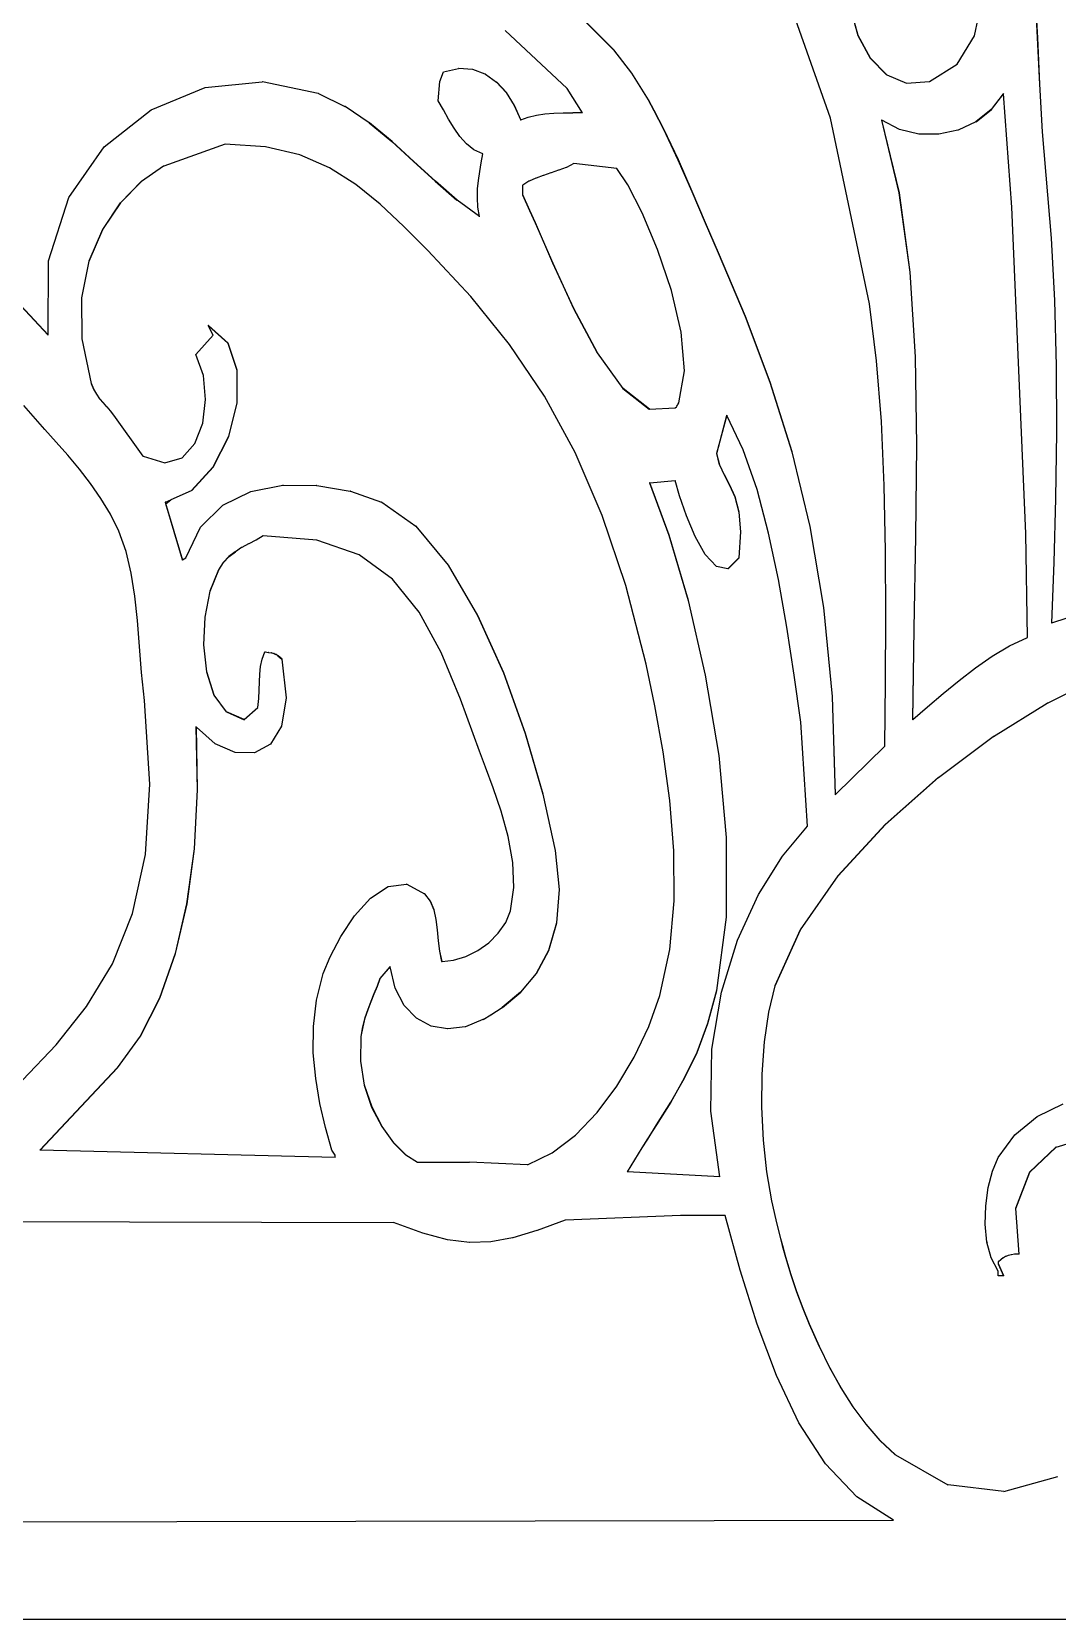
# Model space of a CAD drawing. Header units: inches. Extents: x -343 to 13887, y -13069 to -746.
# Drawn here: x 3676.34 to 3685.13, y -9227.93 to -9214.31 of the extents above; entities that cross this region are included whole.
import ezdxf

# ---------------------------------------------------------------- set-up
doc = ezdxf.new("R2010")
doc.units = ezdxf.units.IN
doc.header["$LTSCALE"] = 17
doc.header["$MEASUREMENT"] = 0

msp = doc.modelspace()

# ---------------------------------------------------------------- linework, layer by layer
for p, q in [((3683.182, -9215.055), (3682.707, -9213.705)), ((3680.94, -9214.084), (3681.322, -9214.468)), ((3681.325, -9214.468), (3680.943, -9214.084)), ((3684.417, -9214.348), (3684.479, -9214.05)), ((3684.934, -9213.979), (3684.956, -9214.365)), ((3684.958, -9214.365), (3684.937, -9213.979)), ((3683.355, -9214.116), (3683.416, -9214.346)), ((3683.419, -9214.346), (3683.357, -9214.116)), ((3680.924, -9214.8), (3680.394, -9214.302)), ((3683.416, -9214.346), (3683.521, -9214.54)), ((3683.419, -9214.346), (3683.416, -9214.346)), ((3683.524, -9214.54), (3683.419, -9214.346)), ((3684.268, -9214.59), (3684.417, -9214.348)), ((3681.325, -9214.468), (3681.322, -9214.468)), ((3681.322, -9214.468), (3681.476, -9214.668)), ((3681.479, -9214.668), (3681.325, -9214.468)), ((3684.956, -9214.365), (3684.974, -9214.763)), ((3684.958, -9214.365), (3684.956, -9214.365)), ((3684.977, -9214.763), (3684.958, -9214.365)), ((3679.864, -9214.655), (3679.994, -9214.628)), ((3679.997, -9214.628), (3679.994, -9214.628)), ((3680.114, -9214.636), (3679.997, -9214.628)), ((3683.524, -9214.54), (3683.521, -9214.54)), ((3683.521, -9214.54), (3683.662, -9214.681)), ((3683.665, -9214.681), (3683.524, -9214.54)), ((3684.031, -9214.738), (3684.268, -9214.59)), ((3677.823, -9214.792), (3678.311, -9214.742)), ((3678.314, -9214.742), (3678.311, -9214.742)), ((3678.789, -9214.841), (3678.314, -9214.742)), ((3679.82, -9214.904), (3679.834, -9214.738)), ((3679.834, -9214.738), (3679.864, -9214.655)), ((3680.117, -9214.636), (3680.114, -9214.636)), ((3680.222, -9214.677), (3680.117, -9214.636)), ((3680.225, -9214.677), (3680.222, -9214.677)), ((3680.225, -9214.677), (3680.318, -9214.744)), ((3680.318, -9214.744), (3680.401, -9214.835)), ((3680.321, -9214.744), (3680.318, -9214.744)), ((3680.404, -9214.835), (3680.321, -9214.744)), ((3681.479, -9214.668), (3681.476, -9214.668)), ((3681.476, -9214.668), (3681.619, -9214.897)), ((3681.622, -9214.897), (3681.479, -9214.668)), ((3683.665, -9214.681), (3683.662, -9214.681)), ((3683.665, -9214.681), (3683.835, -9214.753)), ((3683.835, -9214.753), (3684.031, -9214.738)), ((3684.974, -9214.763), (3684.997, -9215.171)), ((3684.977, -9214.763), (3684.974, -9214.763)), ((3685, -9215.171), (3684.977, -9214.763)), ((3677.359, -9214.982), (3677.823, -9214.792)), ((3678.792, -9214.841), (3678.789, -9214.841)), ((3678.792, -9214.841), (3679.019, -9214.953)), ((3679.865, -9214.983), (3679.82, -9214.904)), ((3680.404, -9214.835), (3680.401, -9214.835)), ((3680.401, -9214.835), (3680.471, -9214.945)), ((3680.474, -9214.945), (3680.404, -9214.835)), ((3681.057, -9215.007), (3680.924, -9214.8)), ((3681.622, -9214.897), (3681.619, -9214.897)), ((3681.619, -9214.897), (3681.668, -9214.989)), ((3681.67, -9214.988), (3681.622, -9214.897)), ((3684.664, -9214.841), (3684.56, -9214.979)), ((3684.563, -9214.979), (3684.665, -9214.845)), ((3684.665, -9214.845), (3684.664, -9214.841)), ((3684.738, -9215.816), (3684.665, -9214.845)), ((3676.957, -9215.3), (3677.359, -9214.982)), ((3679.022, -9214.953), (3679.019, -9214.953)), ((3679.228, -9215.093), (3679.022, -9214.953)), ((3679.909, -9215.063), (3679.865, -9214.983)), ((3680.471, -9214.945), (3680.527, -9215.07)), ((3680.474, -9214.945), (3680.471, -9214.945)), ((3680.529, -9215.069), (3680.474, -9214.945)), ((3680.591, -9215.046), (3680.661, -9215.029)), ((3680.661, -9215.029), (3680.734, -9215.017)), ((3680.734, -9215.017), (3680.811, -9215.011)), ((3680.811, -9215.011), (3680.891, -9215.007)), ((3680.891, -9215.007), (3680.973, -9215.007)), ((3680.976, -9215.007), (3680.973, -9215.007)), ((3680.976, -9215.007), (3680.975, -9215.007)), ((3681.057, -9215.007), (3680.976, -9215.007)), ((3681.668, -9214.989), (3681.67, -9214.988)), ((3681.668, -9214.989), (3681.751, -9215.147)), ((3681.754, -9215.147), (3681.67, -9214.988)), ((3684.56, -9214.979), (3684.427, -9215.084)), ((3684.43, -9215.084), (3684.563, -9214.979)), ((3684.563, -9214.979), (3684.56, -9214.979)), ((3679.228, -9215.093), (3679.423, -9215.253)), ((3679.231, -9215.093), (3679.228, -9215.093)), ((3679.425, -9215.253), (3679.231, -9215.093)), ((3679.955, -9215.14), (3679.909, -9215.063)), ((3680.005, -9215.212), (3679.955, -9215.14)), ((3680.527, -9215.07), (3680.529, -9215.069)), ((3680.529, -9215.069), (3680.591, -9215.046)), ((3681.754, -9215.147), (3681.751, -9215.147)), ((3681.751, -9215.147), (3681.875, -9215.412)), ((3681.878, -9215.412), (3681.754, -9215.147)), ((3683.516, -9216.646), (3683.182, -9215.055)), ((3683.619, -9215.07), (3683.77, -9215.693)), ((3683.622, -9215.071), (3683.619, -9215.07)), ((3683.772, -9215.693), (3683.622, -9215.071)), ((3683.774, -9215.15), (3683.622, -9215.071)), ((3683.94, -9215.191), (3683.774, -9215.15)), ((3684.274, -9215.156), (3684.112, -9215.192)), ((3684.277, -9215.156), (3684.274, -9215.156)), ((3684.427, -9215.084), (3684.277, -9215.156)), ((3684.43, -9215.084), (3684.427, -9215.084)), ((3684.997, -9215.171), (3685.075, -9216.084)), ((3685, -9215.171), (3684.997, -9215.171)), ((3685.078, -9216.084), (3685, -9215.171)), ((3676.652, -9215.735), (3676.957, -9215.3)), ((3677.994, -9215.277), (3677.466, -9215.464)), ((3678.338, -9215.3), (3677.994, -9215.277)), ((3678.632, -9215.369), (3678.338, -9215.3)), ((3679.423, -9215.253), (3679.609, -9215.424)), ((3679.425, -9215.253), (3679.423, -9215.253)), ((3679.611, -9215.424), (3679.425, -9215.253)), ((3680.061, -9215.274), (3680.005, -9215.212)), ((3680.126, -9215.325), (3680.061, -9215.274)), ((3684.109, -9215.192), (3683.94, -9215.191)), ((3684.112, -9215.192), (3684.109, -9215.192)), ((3678.887, -9215.479), (3678.632, -9215.369)), ((3679.611, -9215.424), (3679.609, -9215.424)), ((3679.609, -9215.424), (3679.792, -9215.594)), ((3679.795, -9215.594), (3679.611, -9215.424)), ((3680.203, -9215.36), (3680.126, -9215.325)), ((3680.176, -9215.512), (3680.189, -9215.437)), ((3680.189, -9215.437), (3680.203, -9215.36)), ((3680.983, -9215.443), (3680.92, -9215.476)), ((3681.351, -9215.484), (3680.983, -9215.443)), ((3681.878, -9215.412), (3681.875, -9215.412)), ((3681.875, -9215.412), (3681.994, -9215.682)), ((3681.996, -9215.682), (3681.878, -9215.412)), ((3677.464, -9215.464), (3677.276, -9215.596)), ((3677.466, -9215.464), (3677.464, -9215.464)), ((3679.114, -9215.622), (3678.887, -9215.479)), ((3680.157, -9215.661), (3680.165, -9215.587)), ((3680.165, -9215.587), (3680.176, -9215.512)), ((3680.656, -9215.567), (3680.599, -9215.594)), ((3680.659, -9215.567), (3680.656, -9215.567)), ((3680.719, -9215.544), (3680.659, -9215.567)), ((3680.722, -9215.544), (3680.719, -9215.544)), ((3680.784, -9215.523), (3680.722, -9215.544)), ((3680.787, -9215.523), (3680.784, -9215.523)), ((3680.85, -9215.501), (3680.787, -9215.523)), ((3680.853, -9215.501), (3680.85, -9215.501)), ((3680.917, -9215.476), (3680.853, -9215.501)), ((3680.92, -9215.476), (3680.917, -9215.476)), ((3681.444, -9215.625), (3681.351, -9215.484)), ((3675.314, -9215.671), (3676.477, -9216.915)), ((3676.477, -9216.912), (3675.317, -9215.671)), ((3677.273, -9215.596), (3677.095, -9215.779)), ((3677.097, -9215.779), (3677.276, -9215.596)), ((3677.276, -9215.596), (3677.273, -9215.596)), ((3679.323, -9215.792), (3679.114, -9215.622)), ((3679.795, -9215.594), (3679.792, -9215.594)), ((3679.792, -9215.594), (3679.978, -9215.756)), ((3679.981, -9215.756), (3679.795, -9215.594)), ((3680.155, -9215.737), (3680.157, -9215.661)), ((3680.541, -9215.629), (3680.541, -9215.712)), ((3680.544, -9215.629), (3680.541, -9215.629)), ((3680.544, -9215.712), (3680.541, -9215.712)), ((3680.541, -9215.712), (3680.603, -9215.847)), ((3680.597, -9215.594), (3680.544, -9215.629)), ((3680.544, -9215.712), (3680.544, -9215.629)), ((3680.605, -9215.845), (3680.544, -9215.712)), ((3680.599, -9215.594), (3680.597, -9215.594)), ((3681.568, -9215.867), (3681.444, -9215.625)), ((3681.994, -9215.682), (3682.108, -9215.951)), ((3681.996, -9215.682), (3681.994, -9215.682)), ((3682.111, -9215.951), (3681.996, -9215.682)), ((3683.77, -9215.693), (3683.862, -9216.374)), ((3683.772, -9215.693), (3683.77, -9215.693)), ((3683.864, -9216.374), (3683.772, -9215.693)), ((3676.48, -9216.277), (3676.652, -9215.735)), ((3677.095, -9215.779), (3676.941, -9216.008)), ((3676.944, -9216.008), (3677.097, -9215.779)), ((3677.097, -9215.779), (3677.095, -9215.779)), ((3679.525, -9215.984), (3679.323, -9215.792)), ((3679.981, -9215.756), (3679.978, -9215.756)), ((3680.173, -9215.897), (3679.981, -9215.756)), ((3680.16, -9215.816), (3680.155, -9215.737)), ((3680.173, -9215.897), (3680.16, -9215.816)), ((3680.603, -9215.847), (3680.605, -9215.845)), ((3680.603, -9215.847), (3680.652, -9215.952)), ((3680.654, -9215.952), (3680.605, -9215.845)), ((3684.856, -9218.616), (3684.738, -9215.816)), ((3679.731, -9216.189), (3679.525, -9215.984)), ((3680.173, -9215.899), (3680.173, -9215.897)), ((3680.652, -9215.952), (3680.801, -9216.296)), ((3680.654, -9215.952), (3680.652, -9215.952)), ((3680.803, -9216.296), (3680.654, -9215.952)), ((3681.7, -9216.18), (3681.568, -9215.867)), ((3682.108, -9215.951), (3682.22, -9216.21)), ((3682.111, -9215.951), (3682.108, -9215.951)), ((3682.223, -9216.21), (3682.111, -9215.951)), ((3676.941, -9216.008), (3676.825, -9216.281)), ((3676.828, -9216.281), (3676.944, -9216.008)), ((3676.944, -9216.008), (3676.941, -9216.008)), ((3685.075, -9216.084), (3685.102, -9216.618)), ((3685.078, -9216.084), (3685.075, -9216.084)), ((3685.105, -9216.618), (3685.078, -9216.084)), ((3680.1, -9216.582), (3679.731, -9216.189)), ((3681.819, -9216.531), (3681.7, -9216.18)), ((3682.223, -9216.21), (3682.22, -9216.21)), ((3682.22, -9216.21), (3682.451, -9216.754)), ((3682.454, -9216.754), (3682.223, -9216.21)), ((3676.477, -9216.912), (3676.48, -9216.277)), ((3676.825, -9216.281), (3676.762, -9216.594)), ((3676.765, -9216.594), (3676.828, -9216.281)), ((3676.828, -9216.281), (3676.825, -9216.281)), ((3680.801, -9216.296), (3680.98, -9216.687)), ((3680.803, -9216.296), (3680.801, -9216.296)), ((3680.983, -9216.687), (3680.803, -9216.296)), ((3683.862, -9216.374), (3683.908, -9217.101)), ((3683.864, -9216.374), (3683.862, -9216.374)), ((3683.91, -9217.101), (3683.864, -9216.374)), ((3681.903, -9216.888), (3681.819, -9216.531)), ((3676.762, -9216.594), (3676.764, -9216.945)), ((3676.765, -9216.594), (3676.762, -9216.594)), ((3676.767, -9216.945), (3676.765, -9216.594)), ((3680.432, -9216.994), (3680.1, -9216.582)), ((3683.578, -9217.134), (3683.516, -9216.646)), ((3685.102, -9216.618), (3685.116, -9217.178)), ((3685.105, -9216.618), (3685.102, -9216.618)), ((3685.119, -9217.178), (3685.105, -9216.618)), ((3680.98, -9216.687), (3681.183, -9217.066)), ((3680.983, -9216.687), (3680.98, -9216.687)), ((3681.186, -9217.066), (3680.983, -9216.687)), ((3682.454, -9216.754), (3682.451, -9216.754)), ((3682.451, -9216.754), (3682.663, -9217.319)), ((3682.666, -9217.319), (3682.454, -9216.754)), ((3676.477, -9216.915), (3676.477, -9216.912)), ((3676.764, -9216.945), (3676.845, -9217.33)), ((3676.767, -9216.945), (3676.764, -9216.945)), ((3676.848, -9217.33), (3676.767, -9216.945)), ((3677.743, -9217.081), (3677.891, -9216.915)), ((3677.891, -9216.915), (3677.846, -9216.832)), ((3677.849, -9216.832), (3677.846, -9216.832)), ((3677.846, -9216.832), (3677.852, -9216.837)), ((3678.018, -9216.983), (3677.849, -9216.832)), ((3677.849, -9216.832), (3677.852, -9216.837)), ((3677.852, -9216.837), (3678.015, -9216.983)), ((3681.931, -9217.221), (3681.903, -9216.888)), ((3677.807, -9217.262), (3677.743, -9217.081)), ((3678.015, -9216.983), (3678.094, -9217.216)), ((3678.018, -9216.983), (3678.015, -9216.983)), ((3678.097, -9217.216), (3678.018, -9216.983)), ((3680.73, -9217.437), (3680.432, -9216.994)), ((3681.183, -9217.066), (3681.402, -9217.373)), ((3681.186, -9217.066), (3681.183, -9217.066)), ((3681.404, -9217.373), (3681.186, -9217.066)), ((3678.094, -9217.216), (3678.093, -9217.495)), ((3678.097, -9217.216), (3678.094, -9217.216)), ((3678.096, -9217.495), (3678.097, -9217.216)), ((3681.881, -9217.496), (3681.931, -9217.221)), ((3683.619, -9217.656), (3683.578, -9217.134)), ((3683.908, -9217.101), (3683.92, -9217.862)), ((3683.91, -9217.101), (3683.908, -9217.101)), ((3683.923, -9217.862), (3683.91, -9217.101)), ((3685.116, -9217.178), (3685.119, -9217.748)), ((3685.119, -9217.178), (3685.116, -9217.178)), ((3685.122, -9217.748), (3685.119, -9217.178)), ((3676.845, -9217.33), (3676.865, -9217.379)), ((3676.848, -9217.33), (3676.845, -9217.33)), ((3676.867, -9217.379), (3676.848, -9217.33)), ((3677.825, -9217.467), (3677.807, -9217.262)), ((3682.666, -9217.319), (3682.663, -9217.319)), ((3682.663, -9217.319), (3682.85, -9217.915)), ((3682.853, -9217.915), (3682.666, -9217.319)), ((3676.865, -9217.379), (3676.889, -9217.422)), ((3676.867, -9217.379), (3676.865, -9217.379)), ((3676.892, -9217.422), (3676.867, -9217.379)), ((3676.889, -9217.422), (3676.917, -9217.46)), ((3676.892, -9217.422), (3676.889, -9217.422)), ((3676.919, -9217.46), (3676.892, -9217.422)), ((3676.917, -9217.46), (3676.947, -9217.495)), ((3676.919, -9217.46), (3676.917, -9217.46)), ((3676.95, -9217.495), (3676.919, -9217.46)), ((3677.801, -9217.669), (3677.825, -9217.467)), ((3680.994, -9217.922), (3680.73, -9217.437)), ((3681.402, -9217.373), (3681.627, -9217.55)), ((3681.404, -9217.373), (3681.402, -9217.373)), ((3681.63, -9217.549), (3681.404, -9217.373)), ((3676.448, -9217.724), (3676.267, -9217.519)), ((3676.947, -9217.495), (3676.978, -9217.529)), ((3676.95, -9217.495), (3676.947, -9217.495)), ((3676.98, -9217.529), (3676.95, -9217.495)), ((3676.978, -9217.529), (3677.008, -9217.563)), ((3676.98, -9217.529), (3676.978, -9217.529)), ((3677.011, -9217.563), (3676.98, -9217.529)), ((3677.008, -9217.563), (3677.037, -9217.6)), ((3677.011, -9217.563), (3677.008, -9217.563)), ((3677.039, -9217.6), (3677.011, -9217.563)), ((3677.037, -9217.6), (3677.287, -9217.952)), ((3677.039, -9217.6), (3677.037, -9217.6)), ((3677.29, -9217.952), (3677.039, -9217.6)), ((3678.093, -9217.495), (3678.021, -9217.784)), ((3678.024, -9217.784), (3678.096, -9217.495)), ((3678.096, -9217.495), (3678.093, -9217.495)), ((3681.627, -9217.55), (3681.63, -9217.549)), ((3681.63, -9217.549), (3681.852, -9217.537)), ((3681.852, -9217.537), (3681.861, -9217.528)), ((3681.861, -9217.528), (3681.866, -9217.523)), ((3681.866, -9217.523), (3681.871, -9217.516)), ((3681.871, -9217.516), (3681.875, -9217.509)), ((3681.875, -9217.509), (3681.881, -9217.496)), ((3682.294, -9217.6), (3682.205, -9217.931)), ((3682.208, -9217.931), (3682.295, -9217.603)), ((3682.295, -9217.603), (3682.294, -9217.6)), ((3682.434, -9217.897), (3682.295, -9217.603)), ((3676.545, -9217.833), (3676.448, -9217.724)), ((3677.734, -9217.844), (3677.801, -9217.669)), ((3683.643, -9218.203), (3683.619, -9217.656)), ((3685.119, -9217.748), (3685.112, -9218.315)), ((3685.115, -9218.315), (3685.122, -9217.748)), ((3685.122, -9217.748), (3685.119, -9217.748)), ((3676.644, -9217.945), (3676.545, -9217.833)), ((3677.625, -9217.967), (3677.734, -9217.844)), ((3678.021, -9217.784), (3677.888, -9218.046)), ((3677.891, -9218.046), (3678.024, -9217.784)), ((3678.024, -9217.784), (3678.021, -9217.784)), ((3682.553, -9218.238), (3682.434, -9217.897)), ((3683.92, -9217.862), (3683.912, -9218.642)), ((3683.915, -9218.642), (3683.923, -9217.862)), ((3683.923, -9217.862), (3683.92, -9217.862)), ((3676.743, -9218.063), (3676.644, -9217.945)), ((3677.29, -9217.952), (3677.287, -9217.952)), ((3677.29, -9217.952), (3677.476, -9218.011)), ((3677.476, -9218.011), (3677.625, -9217.967)), ((3681.226, -9218.46), (3680.994, -9217.922)), ((3682.205, -9217.931), (3682.23, -9218.027)), ((3682.208, -9217.931), (3682.205, -9217.931)), ((3682.232, -9218.027), (3682.208, -9217.931)), ((3682.23, -9218.027), (3682.27, -9218.112)), ((3682.232, -9218.027), (3682.23, -9218.027)), ((3682.273, -9218.112), (3682.232, -9218.027)), ((3682.85, -9217.915), (3683.005, -9218.555)), ((3682.853, -9217.915), (3682.85, -9217.915)), ((3683.008, -9218.555), (3682.853, -9217.915)), ((3676.838, -9218.186), (3676.743, -9218.063)), ((3677.888, -9218.046), (3677.704, -9218.246)), ((3677.707, -9218.246), (3677.891, -9218.046)), ((3677.891, -9218.046), (3677.888, -9218.046)), ((3681.634, -9218.18), (3681.852, -9218.16)), ((3681.888, -9218.292), (3681.852, -9218.16)), ((3682.27, -9218.112), (3682.317, -9218.2)), ((3682.273, -9218.112), (3682.27, -9218.112)), ((3682.32, -9218.2), (3682.273, -9218.112)), ((3676.928, -9218.315), (3676.838, -9218.186)), ((3677.531, -9218.323), (3677.704, -9218.246)), ((3677.707, -9218.246), (3677.704, -9218.246)), ((3677.973, -9218.373), (3678.214, -9218.256)), ((3678.214, -9218.256), (3678.488, -9218.202)), ((3678.491, -9218.202), (3678.488, -9218.202)), ((3678.491, -9218.202), (3678.777, -9218.204)), ((3678.78, -9218.204), (3678.777, -9218.204)), ((3678.78, -9218.204), (3679.065, -9218.254)), ((3679.068, -9218.254), (3679.065, -9218.254)), ((3679.068, -9218.254), (3679.334, -9218.346)), ((3681.631, -9218.18), (3681.797, -9218.629)), ((3681.634, -9218.18), (3681.631, -9218.18)), ((3681.8, -9218.629), (3681.634, -9218.18)), ((3681.947, -9218.463), (3681.888, -9218.292)), ((3682.317, -9218.2), (3682.363, -9218.302)), ((3682.32, -9218.2), (3682.317, -9218.2)), ((3682.366, -9218.302), (3682.32, -9218.2)), ((3682.363, -9218.302), (3682.397, -9218.432)), ((3682.366, -9218.302), (3682.363, -9218.302)), ((3682.4, -9218.432), (3682.366, -9218.302)), ((3682.652, -9218.612), (3682.553, -9218.238)), ((3683.654, -9218.764), (3683.643, -9218.203)), ((3677.01, -9218.451), (3676.928, -9218.315)), ((3677.478, -9218.346), (3677.626, -9218.844)), ((3677.481, -9218.346), (3677.478, -9218.346)), ((3677.481, -9218.346), (3677.527, -9218.326)), ((3677.485, -9218.36), (3677.481, -9218.346)), ((3677.485, -9218.36), (3677.527, -9218.326)), ((3677.628, -9218.842), (3677.485, -9218.36)), ((3677.527, -9218.326), (3677.531, -9218.323)), ((3677.781, -9218.56), (3677.973, -9218.373)), ((3679.337, -9218.346), (3679.334, -9218.346)), ((3679.337, -9218.346), (3679.629, -9218.553)), ((3682.397, -9218.432), (3682.411, -9218.601)), ((3682.4, -9218.432), (3682.397, -9218.432)), ((3682.414, -9218.601), (3682.4, -9218.432)), ((3685.112, -9218.315), (3685.097, -9218.865)), ((3685.1, -9218.865), (3685.115, -9218.315)), ((3685.115, -9218.315), (3685.112, -9218.315)), ((3677.081, -9218.595), (3677.01, -9218.451)), ((3677.655, -9218.823), (3677.781, -9218.56)), ((3679.629, -9218.553), (3679.904, -9218.888)), ((3679.631, -9218.553), (3679.629, -9218.553)), ((3679.907, -9218.888), (3679.631, -9218.553)), ((3681.429, -9219.061), (3681.226, -9218.46)), ((3682.022, -9218.641), (3681.947, -9218.463)), ((3683.008, -9218.555), (3683.005, -9218.555)), ((3683.005, -9218.555), (3683.122, -9219.251)), ((3683.125, -9219.251), (3683.008, -9218.555)), ((3677.144, -9218.77), (3677.081, -9218.595)), ((3678.194, -9218.705), (3678.137, -9218.737)), ((3678.197, -9218.705), (3678.194, -9218.705)), ((3678.256, -9218.672), (3678.197, -9218.705)), ((3678.258, -9218.672), (3678.256, -9218.672)), ((3678.318, -9218.637), (3678.258, -9218.672)), ((3678.778, -9218.673), (3678.318, -9218.637)), ((3679.142, -9218.8), (3678.778, -9218.673)), ((3681.797, -9218.629), (3681.962, -9219.19)), ((3681.8, -9218.629), (3681.797, -9218.629)), ((3681.964, -9219.19), (3681.8, -9218.629)), ((3682.109, -9218.796), (3682.022, -9218.641)), ((3682.411, -9218.601), (3682.397, -9218.823)), ((3682.4, -9218.823), (3682.414, -9218.601)), ((3682.414, -9218.601), (3682.411, -9218.601)), ((3682.736, -9219.01), (3682.652, -9218.612)), ((3683.912, -9218.642), (3683.896, -9219.43)), ((3683.899, -9219.43), (3683.915, -9218.642)), ((3683.915, -9218.642), (3683.912, -9218.642)), ((3684.871, -9219.508), (3684.856, -9218.616)), ((3677.188, -9218.956), (3677.144, -9218.77)), ((3677.626, -9218.844), (3677.628, -9218.842)), ((3677.628, -9218.842), (3677.655, -9218.823)), ((3678.025, -9218.814), (3677.977, -9218.864)), ((3677.98, -9218.864), (3678.028, -9218.814)), ((3678.078, -9218.773), (3678.025, -9218.814)), ((3678.028, -9218.814), (3678.025, -9218.814)), ((3678.028, -9218.814), (3678.081, -9218.773)), ((3678.081, -9218.773), (3678.078, -9218.773)), ((3678.134, -9218.737), (3678.081, -9218.773)), ((3678.137, -9218.737), (3678.134, -9218.737)), ((3679.429, -9219.008), (3679.142, -9218.8)), ((3682.204, -9218.899), (3682.109, -9218.796)), ((3682.397, -9218.823), (3682.301, -9218.918)), ((3682.304, -9218.918), (3682.4, -9218.823)), ((3682.4, -9218.823), (3682.397, -9218.823)), ((3683.657, -9219.331), (3683.654, -9218.764)), ((3677.219, -9219.153), (3677.188, -9218.956)), ((3677.935, -9218.927), (3677.862, -9219.11)), ((3677.865, -9219.11), (3677.938, -9218.927)), ((3677.977, -9218.864), (3677.935, -9218.927)), ((3677.938, -9218.927), (3677.935, -9218.927)), ((3677.938, -9218.927), (3677.98, -9218.864)), ((3677.98, -9218.864), (3677.977, -9218.864)), ((3679.904, -9218.888), (3680.156, -9219.318)), ((3679.907, -9218.888), (3679.904, -9218.888)), ((3680.158, -9219.318), (3679.907, -9218.888)), ((3682.301, -9218.918), (3682.204, -9218.899)), ((3682.304, -9218.918), (3682.301, -9218.918)), ((3685.097, -9218.865), (3685.077, -9219.383)), ((3685.08, -9219.382), (3685.1, -9218.865)), ((3685.1, -9218.865), (3685.097, -9218.865)), ((3677.862, -9219.11), (3677.818, -9219.333)), ((3677.821, -9219.333), (3677.865, -9219.11)), ((3677.865, -9219.11), (3677.862, -9219.11)), ((3679.656, -9219.29), (3679.429, -9219.008)), ((3681.602, -9219.736), (3681.429, -9219.061)), ((3682.808, -9219.42), (3682.736, -9219.01)), ((3677.241, -9219.361), (3677.219, -9219.153)), ((3681.962, -9219.19), (3682.109, -9219.832)), ((3681.964, -9219.19), (3681.962, -9219.19)), ((3682.112, -9219.832), (3681.964, -9219.19)), ((3683.125, -9219.251), (3683.122, -9219.251)), ((3683.122, -9219.251), (3683.197, -9220.014)), ((3683.199, -9220.014), (3683.125, -9219.251)), ((3677.277, -9219.808), (3677.241, -9219.361)), ((3677.818, -9219.333), (3677.807, -9219.571)), ((3677.81, -9219.571), (3677.821, -9219.333)), ((3677.821, -9219.333), (3677.818, -9219.333)), ((3679.844, -9219.635), (3679.656, -9219.29)), ((3680.156, -9219.318), (3680.378, -9219.81)), ((3680.158, -9219.318), (3680.156, -9219.318)), ((3680.381, -9219.81), (3680.158, -9219.318)), ((3683.653, -9219.893), (3683.657, -9219.331)), ((3685.077, -9219.383), (3685.08, -9219.382)), ((3685.08, -9219.382), (3685.342, -9219.297)), ((3682.87, -9219.831), (3682.808, -9219.42)), ((3683.896, -9219.43), (3683.884, -9220.213)), ((3683.887, -9220.21), (3683.899, -9219.43)), ((3683.899, -9219.43), (3683.896, -9219.43)), ((3684.717, -9219.58), (3684.871, -9219.508)), ((3677.807, -9219.571), (3677.832, -9219.801)), ((3677.81, -9219.571), (3677.807, -9219.571)), ((3677.835, -9219.801), (3677.81, -9219.571)), ((3678.309, -9219.693), (3678.332, -9219.632)), ((3678.335, -9219.632), (3678.332, -9219.632)), ((3678.335, -9219.632), (3678.364, -9219.635)), ((3678.367, -9219.635), (3678.364, -9219.635)), ((3678.367, -9219.635), (3678.39, -9219.639)), ((3678.392, -9219.639), (3678.39, -9219.639)), ((3678.392, -9219.639), (3678.41, -9219.646)), ((3678.413, -9219.646), (3678.41, -9219.646)), ((3678.413, -9219.646), (3678.428, -9219.654)), ((3678.431, -9219.654), (3678.428, -9219.654)), ((3678.444, -9219.665), (3678.431, -9219.654)), ((3678.444, -9219.665), (3678.461, -9219.678)), ((3678.447, -9219.665), (3678.444, -9219.665)), ((3678.464, -9219.678), (3678.447, -9219.665)), ((3680.01, -9220.036), (3679.844, -9219.635)), ((3684.424, -9219.768), (3684.568, -9219.669)), ((3684.568, -9219.669), (3684.717, -9219.58)), ((3677.302, -9220.047), (3677.277, -9219.808)), ((3677.832, -9219.801), (3677.897, -9220.001)), ((3677.835, -9219.801), (3677.832, -9219.801)), ((3677.899, -9220.001), (3677.835, -9219.801)), ((3678.29, -9219.821), (3678.296, -9219.756)), ((3678.296, -9219.756), (3678.309, -9219.693)), ((3678.461, -9219.678), (3678.48, -9219.694)), ((3678.464, -9219.678), (3678.461, -9219.678)), ((3678.483, -9219.694), (3678.464, -9219.678)), ((3678.48, -9219.694), (3678.515, -9220.026)), ((3678.483, -9219.694), (3678.48, -9219.694)), ((3678.518, -9220.026), (3678.483, -9219.694)), ((3681.677, -9220.093), (3681.602, -9219.736)), ((3684.284, -9219.876), (3684.424, -9219.768)), ((3678.285, -9219.958), (3678.287, -9219.888)), ((3678.287, -9219.888), (3678.29, -9219.821)), ((3680.378, -9219.81), (3680.566, -9220.331)), ((3680.381, -9219.81), (3680.378, -9219.81)), ((3680.569, -9220.331), (3680.381, -9219.81)), ((3682.109, -9219.832), (3682.224, -9220.52)), ((3682.112, -9219.832), (3682.109, -9219.832)), ((3682.227, -9220.52), (3682.112, -9219.832)), ((3682.927, -9220.233), (3682.87, -9219.831)), ((3683.648, -9220.441), (3683.653, -9219.893)), ((3684.148, -9219.988), (3684.284, -9219.876)), ((3685.042, -9220.07), (3685.46, -9219.86)), ((3677.348, -9220.765), (3677.302, -9220.047)), ((3677.897, -9220.001), (3678.003, -9220.146)), ((3677.899, -9220.001), (3677.897, -9220.001)), ((3678.006, -9220.146), (3677.899, -9220.001)), ((3678.274, -9220.109), (3678.282, -9220.031)), ((3678.282, -9220.031), (3678.285, -9219.958)), ((3678.515, -9220.026), (3678.477, -9220.267)), ((3678.48, -9220.267), (3678.518, -9220.026)), ((3678.518, -9220.026), (3678.515, -9220.026)), ((3680.173, -9220.482), (3680.01, -9220.036)), ((3683.199, -9220.014), (3683.197, -9220.014)), ((3683.197, -9220.014), (3683.221, -9220.856)), ((3683.224, -9220.853), (3683.199, -9220.014)), ((3684.015, -9220.102), (3684.148, -9219.988)), ((3684.58, -9220.357), (3685.039, -9220.07)), ((3685.042, -9220.07), (3685.039, -9220.07)), ((3678.006, -9220.146), (3678.003, -9220.146)), ((3678.157, -9220.212), (3678.006, -9220.146)), ((3678.006, -9220.146), (3678.156, -9220.213)), ((3678.156, -9220.213), (3678.157, -9220.212)), ((3678.157, -9220.212), (3678.274, -9220.109)), ((3681.747, -9220.487), (3681.677, -9220.093)), ((3683.884, -9220.213), (3683.887, -9220.21)), ((3683.887, -9220.21), (3684.015, -9220.102)), ((3677.743, -9220.275), (3677.754, -9220.814)), ((3677.746, -9220.277), (3677.743, -9220.275)), ((3677.908, -9220.419), (3677.746, -9220.277)), ((3677.756, -9220.814), (3677.746, -9220.277)), ((3678.477, -9220.267), (3678.381, -9220.423)), ((3678.384, -9220.423), (3678.48, -9220.267)), ((3678.48, -9220.267), (3678.477, -9220.267)), ((3680.566, -9220.331), (3680.716, -9220.85)), ((3680.569, -9220.331), (3680.566, -9220.331)), ((3680.718, -9220.85), (3680.569, -9220.331)), ((3682.986, -9221.125), (3682.927, -9220.233)), ((3678.08, -9220.495), (3677.908, -9220.419)), ((3678.381, -9220.423), (3678.246, -9220.498)), ((3678.384, -9220.423), (3678.381, -9220.423)), ((3680.225, -9220.621), (3680.173, -9220.482)), ((3681.804, -9220.905), (3681.747, -9220.487)), ((3683.224, -9220.853), (3683.648, -9220.441)), ((3684.107, -9220.708), (3684.578, -9220.357)), ((3684.58, -9220.357), (3684.578, -9220.357)), ((3678.246, -9220.498), (3678.08, -9220.495)), ((3680.291, -9220.796), (3680.225, -9220.621)), ((3682.224, -9220.52), (3682.289, -9221.222)), ((3682.227, -9220.52), (3682.224, -9220.52)), ((3682.291, -9221.222), (3682.227, -9220.52)), ((3684.105, -9220.708), (3683.651, -9221.111)), ((3683.654, -9221.111), (3684.107, -9220.708)), ((3684.107, -9220.708), (3684.105, -9220.708)), ((3677.309, -9221.369), (3677.348, -9220.765)), ((3677.754, -9220.814), (3677.726, -9221.321)), ((3677.729, -9221.321), (3677.756, -9220.814)), ((3677.756, -9220.814), (3677.754, -9220.814)), ((3680.358, -9220.998), (3680.291, -9220.796)), ((3680.716, -9220.85), (3680.821, -9221.333)), ((3680.718, -9220.85), (3680.716, -9220.85)), ((3680.824, -9221.333), (3680.718, -9220.85)), ((3683.221, -9220.856), (3683.224, -9220.853)), ((3680.418, -9221.215), (3680.358, -9220.998)), ((3681.839, -9221.336), (3681.804, -9220.905)), ((3682.77, -9221.384), (3682.986, -9221.125)), ((3683.651, -9221.111), (3683.246, -9221.551)), ((3683.249, -9221.551), (3683.654, -9221.111)), ((3683.654, -9221.111), (3683.651, -9221.111)), ((3680.458, -9221.436), (3680.418, -9221.215)), ((3682.289, -9221.222), (3682.288, -9221.905)), ((3682.291, -9221.222), (3682.289, -9221.222)), ((3682.291, -9221.905), (3682.291, -9221.222)), ((3677.198, -9221.876), (3677.309, -9221.369)), ((3677.726, -9221.321), (3677.663, -9221.791)), ((3677.666, -9221.791), (3677.729, -9221.321)), ((3677.729, -9221.321), (3677.726, -9221.321)), ((3680.468, -9221.652), (3680.458, -9221.436)), ((3680.821, -9221.333), (3680.856, -9221.67)), ((3680.824, -9221.333), (3680.821, -9221.333)), ((3680.859, -9221.67), (3680.824, -9221.333)), ((3681.843, -9221.767), (3681.839, -9221.336)), ((3682.565, -9221.712), (3682.77, -9221.384)), ((3683.246, -9221.551), (3682.921, -9222.016)), ((3682.924, -9222.016), (3683.249, -9221.551)), ((3683.249, -9221.551), (3683.246, -9221.551)), ((3679.24, -9221.743), (3679.391, -9221.643)), ((3679.391, -9221.643), (3679.547, -9221.622)), ((3679.55, -9221.622), (3679.547, -9221.622)), ((3679.55, -9221.622), (3679.702, -9221.706)), ((3679.702, -9221.706), (3679.75, -9221.769)), ((3679.705, -9221.706), (3679.702, -9221.706)), ((3679.753, -9221.769), (3679.705, -9221.706)), ((3680.438, -9221.851), (3680.468, -9221.652)), ((3680.856, -9221.67), (3680.834, -9221.955)), ((3680.837, -9221.955), (3680.859, -9221.67)), ((3680.859, -9221.67), (3680.856, -9221.67)), ((3682.386, -9222.103), (3682.565, -9221.712)), ((3677.663, -9221.791), (3677.564, -9222.219)), ((3677.567, -9222.219), (3677.666, -9221.791)), ((3677.666, -9221.791), (3677.663, -9221.791)), ((3679.102, -9221.895), (3679.24, -9221.743)), ((3679.75, -9221.769), (3679.781, -9221.844)), ((3679.753, -9221.769), (3679.75, -9221.769)), ((3679.784, -9221.844), (3679.753, -9221.769)), ((3679.781, -9221.844), (3679.8, -9221.927)), ((3679.784, -9221.844), (3679.781, -9221.844)), ((3679.803, -9221.927), (3679.784, -9221.844)), ((3680.398, -9221.952), (3680.438, -9221.851)), ((3681.806, -9222.184), (3681.843, -9221.767)), ((3677.026, -9222.305), (3677.198, -9221.876)), ((3678.984, -9222.071), (3679.102, -9221.895)), ((3679.8, -9221.927), (3679.811, -9222.016)), ((3679.803, -9221.927), (3679.8, -9221.927)), ((3679.814, -9222.016), (3679.803, -9221.927)), ((3680.334, -9222.044), (3680.398, -9221.952)), ((3680.834, -9221.955), (3680.766, -9222.193)), ((3680.769, -9222.193), (3680.837, -9221.955)), ((3680.837, -9221.955), (3680.834, -9221.955)), ((3682.288, -9221.905), (3682.205, -9222.535)), ((3682.208, -9222.535), (3682.291, -9221.905)), ((3682.291, -9221.905), (3682.288, -9221.905)), ((3678.892, -9222.245), (3678.984, -9222.071)), ((3679.811, -9222.016), (3679.82, -9222.108)), ((3679.814, -9222.016), (3679.811, -9222.016)), ((3679.823, -9222.108), (3679.814, -9222.016)), ((3679.82, -9222.108), (3679.831, -9222.199)), ((3679.823, -9222.108), (3679.82, -9222.108)), ((3679.834, -9222.199), (3679.823, -9222.108)), ((3680.253, -9222.125), (3680.334, -9222.044)), ((3682.248, -9222.548), (3682.386, -9222.103)), ((3682.921, -9222.016), (3682.706, -9222.494)), ((3682.709, -9222.494), (3682.924, -9222.016)), ((3682.924, -9222.016), (3682.921, -9222.016)), ((3677.564, -9222.219), (3677.431, -9222.6)), ((3677.434, -9222.6), (3677.567, -9222.219)), ((3677.567, -9222.219), (3677.564, -9222.219)), ((3678.833, -9222.39), (3678.892, -9222.245)), ((3679.831, -9222.199), (3679.849, -9222.287)), ((3679.834, -9222.199), (3679.831, -9222.199)), ((3679.852, -9222.286), (3679.834, -9222.199)), ((3679.951, -9222.275), (3680.056, -9222.243)), ((3680.056, -9222.243), (3680.158, -9222.192)), ((3680.158, -9222.192), (3680.253, -9222.125)), ((3680.766, -9222.193), (3680.659, -9222.39)), ((3680.662, -9222.39), (3680.769, -9222.193)), ((3680.769, -9222.193), (3680.766, -9222.193)), ((3681.719, -9222.577), (3681.806, -9222.184)), ((3676.804, -9222.673), (3677.026, -9222.305)), ((3678.776, -9222.617), (3678.833, -9222.39)), ((3679.407, -9222.328), (3679.319, -9222.432)), ((3679.322, -9222.432), (3679.408, -9222.331)), ((3679.408, -9222.331), (3679.407, -9222.328)), ((3679.45, -9222.516), (3679.408, -9222.331)), ((3679.849, -9222.287), (3679.852, -9222.286)), ((3679.852, -9222.286), (3679.951, -9222.275)), ((3680.659, -9222.39), (3680.524, -9222.55)), ((3680.527, -9222.55), (3680.662, -9222.39)), ((3680.662, -9222.39), (3680.659, -9222.39)), ((3679.295, -9222.499), (3679.268, -9222.564)), ((3679.271, -9222.564), (3679.298, -9222.499)), ((3679.319, -9222.432), (3679.295, -9222.499)), ((3679.298, -9222.499), (3679.295, -9222.499)), ((3679.298, -9222.499), (3679.322, -9222.432)), ((3679.322, -9222.432), (3679.319, -9222.432)), ((3679.527, -9222.664), (3679.45, -9222.516)), ((3682.706, -9222.494), (3682.65, -9222.72)), ((3682.653, -9222.72), (3682.709, -9222.494)), ((3682.709, -9222.494), (3682.706, -9222.494)), ((3677.431, -9222.6), (3677.264, -9222.928)), ((3677.267, -9222.928), (3677.434, -9222.6)), ((3677.434, -9222.6), (3677.431, -9222.6)), ((3678.749, -9222.844), (3678.776, -9222.617)), ((3679.241, -9222.63), (3679.215, -9222.698)), ((3679.218, -9222.698), (3679.244, -9222.63)), ((3679.268, -9222.564), (3679.241, -9222.63)), ((3679.244, -9222.63), (3679.241, -9222.63)), ((3679.244, -9222.63), (3679.271, -9222.564)), ((3679.271, -9222.564), (3679.268, -9222.564)), ((3679.632, -9222.773), (3679.527, -9222.664)), ((3680.524, -9222.55), (3680.369, -9222.68)), ((3680.371, -9222.68), (3680.527, -9222.55)), ((3680.527, -9222.55), (3680.524, -9222.55)), ((3681.624, -9222.844), (3681.719, -9222.577)), ((3682.205, -9222.535), (3682.129, -9222.819)), ((3682.132, -9222.819), (3682.208, -9222.535)), ((3682.166, -9223.039), (3682.248, -9222.548)), ((3682.208, -9222.535), (3682.205, -9222.535)), ((3676.543, -9223), (3676.804, -9222.673)), ((3679.191, -9222.769), (3679.172, -9222.846)), ((3679.174, -9222.846), (3679.194, -9222.769)), ((3679.215, -9222.698), (3679.191, -9222.769)), ((3679.194, -9222.769), (3679.191, -9222.769)), ((3679.194, -9222.769), (3679.218, -9222.698)), ((3679.218, -9222.698), (3679.215, -9222.698)), ((3679.758, -9222.84), (3679.632, -9222.773)), ((3680.203, -9222.784), (3680.053, -9222.846)), ((3680.205, -9222.784), (3680.203, -9222.784)), ((3680.205, -9222.784), (3680.271, -9222.743)), ((3680.269, -9222.742), (3680.271, -9222.743)), ((3680.271, -9222.743), (3680.369, -9222.68)), ((3680.371, -9222.68), (3680.369, -9222.68)), ((3682.65, -9222.72), (3682.614, -9222.976)), ((3682.616, -9222.976), (3682.653, -9222.72)), ((3682.653, -9222.72), (3682.65, -9222.72)), ((3677.264, -9222.928), (3677.066, -9223.199)), ((3677.069, -9223.199), (3677.267, -9222.928)), ((3677.267, -9222.928), (3677.264, -9222.928)), ((3678.748, -9223.069), (3678.749, -9222.844)), ((3679.157, -9222.929), (3679.152, -9223.142)), ((3679.155, -9223.142), (3679.16, -9222.929)), ((3679.172, -9222.846), (3679.157, -9222.929)), ((3679.16, -9222.929), (3679.157, -9222.929)), ((3679.16, -9222.929), (3679.174, -9222.846)), ((3679.174, -9222.846), (3679.172, -9222.846)), ((3679.899, -9222.865), (3679.758, -9222.84)), ((3679.902, -9222.865), (3679.899, -9222.865)), ((3679.901, -9222.864), (3679.902, -9222.865)), ((3680.05, -9222.846), (3679.902, -9222.865)), ((3680.053, -9222.846), (3680.05, -9222.846)), ((3681.5, -9223.106), (3681.624, -9222.844)), ((3682.129, -9222.819), (3682.036, -9223.067)), ((3682.039, -9223.067), (3682.132, -9222.819)), ((3682.132, -9222.819), (3682.129, -9222.819)), ((3676.256, -9223.303), (3676.543, -9223)), ((3678.769, -9223.29), (3678.748, -9223.069)), ((3682.036, -9223.067), (3681.929, -9223.288)), ((3681.932, -9223.288), (3682.039, -9223.067)), ((3682.039, -9223.067), (3682.036, -9223.067)), ((3682.157, -9223.57), (3682.166, -9223.039)), ((3682.614, -9222.976), (3682.595, -9223.252)), ((3682.597, -9223.252), (3682.616, -9222.976)), ((3682.616, -9222.976), (3682.614, -9222.976)), ((3677.066, -9223.199), (3676.403, -9223.904)), ((3676.406, -9223.904), (3677.069, -9223.199)), ((3677.069, -9223.199), (3677.066, -9223.199)), ((3679.152, -9223.142), (3679.185, -9223.346)), ((3679.155, -9223.142), (3679.152, -9223.142)), ((3679.188, -9223.346), (3679.155, -9223.142)), ((3681.352, -9223.356), (3681.5, -9223.106)), ((3678.805, -9223.505), (3678.769, -9223.29)), ((3679.185, -9223.346), (3679.249, -9223.535)), ((3679.188, -9223.346), (3679.185, -9223.346)), ((3679.252, -9223.535), (3679.188, -9223.346)), ((3681.929, -9223.288), (3681.813, -9223.493)), ((3681.815, -9223.493), (3681.932, -9223.288)), ((3681.932, -9223.288), (3681.929, -9223.288)), ((3682.595, -9223.252), (3682.592, -9223.536)), ((3682.597, -9223.252), (3682.595, -9223.252)), ((3682.595, -9223.536), (3682.597, -9223.252)), ((3681.183, -9223.582), (3681.352, -9223.356)), ((3678.852, -9223.71), (3678.805, -9223.505)), ((3679.249, -9223.535), (3679.335, -9223.702)), ((3679.252, -9223.535), (3679.249, -9223.535)), ((3679.338, -9223.702), (3679.252, -9223.535)), ((3680.997, -9223.776), (3681.183, -9223.582)), ((3681.813, -9223.493), (3681.69, -9223.688)), ((3681.692, -9223.688), (3681.815, -9223.493)), ((3681.815, -9223.493), (3681.813, -9223.493)), ((3682.235, -9224.132), (3682.157, -9223.57)), ((3682.595, -9223.536), (3682.592, -9223.536)), ((3682.592, -9223.536), (3682.606, -9223.819)), ((3682.609, -9223.819), (3682.595, -9223.536)), ((3684.762, -9223.772), (3684.953, -9223.616)), ((3684.953, -9223.616), (3685.177, -9223.506)), ((3678.907, -9223.904), (3678.852, -9223.71)), ((3679.335, -9223.702), (3679.435, -9223.841)), ((3679.338, -9223.702), (3679.335, -9223.702)), ((3679.438, -9223.841), (3679.338, -9223.702)), ((3681.69, -9223.688), (3681.614, -9223.807)), ((3681.616, -9223.809), (3681.692, -9223.688)), ((3681.692, -9223.688), (3681.69, -9223.688)), ((3679.435, -9223.841), (3679.54, -9223.945)), ((3679.438, -9223.841), (3679.435, -9223.841)), ((3679.543, -9223.945), (3679.438, -9223.841)), ((3680.796, -9223.928), (3680.997, -9223.776)), ((3681.564, -9223.885), (3681.44, -9224.091)), ((3681.442, -9224.091), (3681.567, -9223.885)), ((3681.614, -9223.807), (3681.564, -9223.885)), ((3681.567, -9223.885), (3681.564, -9223.885)), ((3681.567, -9223.885), (3681.616, -9223.809)), ((3681.614, -9223.807), (3681.616, -9223.809)), ((3682.609, -9223.819), (3682.606, -9223.819)), ((3682.606, -9223.819), (3682.634, -9224.09)), ((3682.637, -9224.09), (3682.609, -9223.819)), ((3684.62, -9223.966), (3684.762, -9223.772)), ((3685.114, -9223.88), (3684.889, -9224.092)), ((3684.892, -9224.092), (3685.116, -9223.88)), ((3685.116, -9223.88), (3685.114, -9223.88)), ((3685.116, -9223.88), (3685.39, -9223.796)), ((3676.406, -9223.904), (3676.403, -9223.904)), ((3678.936, -9223.966), (3676.406, -9223.904)), ((3678.936, -9223.946), (3678.907, -9223.904)), ((3678.936, -9223.966), (3678.936, -9223.946)), ((3679.543, -9223.945), (3679.54, -9223.945)), ((3679.543, -9223.945), (3679.643, -9224.008)), ((3679.643, -9224.008), (3680.088, -9224.008)), ((3680.585, -9224.029), (3680.088, -9224.008)), ((3680.585, -9224.029), (3680.796, -9223.928)), ((3684.571, -9224.085), (3684.62, -9223.966)), ((3681.442, -9224.091), (3681.44, -9224.091)), ((3682.235, -9224.132), (3681.442, -9224.091)), ((3682.637, -9224.09), (3682.634, -9224.09)), ((3682.634, -9224.09), (3682.677, -9224.34)), ((3682.679, -9224.34), (3682.637, -9224.09)), ((3684.535, -9224.226), (3684.571, -9224.085)), ((3684.889, -9224.092), (3684.767, -9224.406)), ((3684.77, -9224.406), (3684.892, -9224.092)), ((3684.892, -9224.092), (3684.889, -9224.092)), ((3684.513, -9224.381), (3684.535, -9224.226)), ((3682.679, -9224.34), (3682.677, -9224.34)), ((3682.677, -9224.34), (3682.713, -9224.503)), ((3682.716, -9224.503), (3682.679, -9224.34)), ((3684.508, -9224.539), (3684.513, -9224.381)), ((3684.77, -9224.406), (3684.767, -9224.406)), ((3684.767, -9224.406), (3684.797, -9224.796)), ((3684.8, -9224.796), (3684.77, -9224.406)), ((3673.105, -9224.506), (3679.437, -9224.526)), ((3679.687, -9224.616), (3679.437, -9224.526)), ((3680.909, -9224.506), (3680.668, -9224.593)), ((3680.912, -9224.506), (3680.909, -9224.506)), ((3681.896, -9224.464), (3680.912, -9224.506)), ((3682.279, -9224.464), (3681.896, -9224.464)), ((3682.408, -9224.933), (3682.279, -9224.464)), ((3682.713, -9224.503), (3682.753, -9224.664)), ((3682.716, -9224.503), (3682.713, -9224.503)), ((3682.756, -9224.664), (3682.716, -9224.503)), ((3684.523, -9224.692), (3684.508, -9224.539)), ((3679.899, -9224.673), (3679.687, -9224.616)), ((3680.088, -9224.697), (3679.899, -9224.673)), ((3680.091, -9224.697), (3680.088, -9224.697)), ((3680.27, -9224.691), (3680.091, -9224.697)), ((3680.272, -9224.691), (3680.27, -9224.691)), ((3680.457, -9224.656), (3680.272, -9224.691)), ((3680.46, -9224.656), (3680.457, -9224.656)), ((3680.666, -9224.593), (3680.46, -9224.656)), ((3680.668, -9224.593), (3680.666, -9224.593)), ((3682.756, -9224.664), (3682.753, -9224.664)), ((3682.753, -9224.664), (3682.769, -9224.722)), ((3682.773, -9224.725), (3682.756, -9224.664)), ((3684.559, -9224.829), (3684.523, -9224.692)), ((3684.526, -9224.693), (3684.527, -9224.695)), ((3682.769, -9224.722), (3682.773, -9224.725)), ((3682.769, -9224.722), (3682.796, -9224.821)), ((3682.799, -9224.821), (3682.773, -9224.725)), ((3682.799, -9224.821), (3682.796, -9224.821)), ((3682.796, -9224.821), (3682.843, -9224.973)), ((3682.846, -9224.973), (3682.799, -9224.821)), ((3684.62, -9224.941), (3684.559, -9224.829)), ((3684.623, -9224.858), (3684.642, -9224.842)), ((3684.645, -9224.842), (3684.642, -9224.842)), ((3684.663, -9224.828), (3684.645, -9224.842)), ((3684.665, -9224.828), (3684.663, -9224.828)), ((3684.683, -9224.816), (3684.665, -9224.828)), ((3684.686, -9224.816), (3684.683, -9224.816)), ((3684.706, -9224.808), (3684.686, -9224.816)), ((3684.709, -9224.808), (3684.706, -9224.808)), ((3684.732, -9224.801), (3684.709, -9224.808)), ((3684.734, -9224.801), (3684.732, -9224.801)), ((3684.761, -9224.797), (3684.734, -9224.801)), ((3684.764, -9224.797), (3684.761, -9224.797)), ((3684.797, -9224.796), (3684.764, -9224.797)), ((3684.8, -9224.796), (3684.797, -9224.796)), ((3682.553, -9225.397), (3682.408, -9224.933)), ((3682.846, -9224.973), (3682.843, -9224.973)), ((3682.843, -9224.973), (3682.892, -9225.12)), ((3682.895, -9225.12), (3682.846, -9224.973)), ((3684.623, -9224.858), (3684.62, -9224.858)), ((3684.62, -9224.858), (3684.62, -9224.879)), ((3684.623, -9224.879), (3684.62, -9224.879)), ((3684.62, -9224.879), (3684.664, -9224.983)), ((3684.62, -9224.983), (3684.62, -9224.941)), ((3684.664, -9224.983), (3684.62, -9224.983)), ((3684.623, -9224.879), (3684.623, -9224.858)), ((3684.667, -9224.983), (3684.623, -9224.879)), ((3684.667, -9224.983), (3684.664, -9224.983)), ((3682.895, -9225.12), (3682.892, -9225.12)), ((3682.892, -9225.12), (3682.945, -9225.262)), ((3682.948, -9225.262), (3682.895, -9225.12)), ((3682.948, -9225.262), (3682.945, -9225.262)), ((3682.945, -9225.262), (3683, -9225.397)), ((3683.003, -9225.397), (3682.948, -9225.262)), ((3682.719, -9225.838), (3682.553, -9225.397)), ((3683.003, -9225.397), (3683, -9225.397)), ((3683, -9225.397), (3683.086, -9225.588)), ((3683.089, -9225.588), (3683.003, -9225.397)), ((3683.086, -9225.588), (3683.176, -9225.77)), ((3683.089, -9225.588), (3683.086, -9225.588)), ((3683.178, -9225.77), (3683.089, -9225.588)), ((3683.178, -9225.77), (3683.176, -9225.77)), ((3683.176, -9225.77), (3683.271, -9225.943)), ((3683.274, -9225.943), (3683.178, -9225.77)), ((3682.912, -9226.242), (3682.719, -9225.838)), ((3683.274, -9225.943), (3683.271, -9225.943)), ((3683.271, -9225.943), (3683.374, -9226.105)), ((3683.377, -9226.105), (3683.274, -9225.943)), ((3683.377, -9226.105), (3683.374, -9226.105)), ((3683.374, -9226.105), (3683.485, -9226.255)), ((3683.488, -9226.255), (3683.377, -9226.105)), ((3683.14, -9226.594), (3682.912, -9226.242)), ((3683.488, -9226.255), (3683.485, -9226.255)), ((3683.485, -9226.255), (3683.606, -9226.393)), ((3683.608, -9226.393), (3683.488, -9226.255)), ((3683.608, -9226.393), (3683.606, -9226.393)), ((3683.606, -9226.393), (3683.737, -9226.517)), ((3683.74, -9226.517), (3683.608, -9226.393)), ((3683.408, -9226.877), (3683.14, -9226.594)), ((3683.74, -9226.517), (3683.737, -9226.517)), ((3683.74, -9226.517), (3684.188, -9226.775)), ((3684.667, -9226.833), (3685.13, -9226.704)), ((3683.722, -9227.077), (3683.408, -9226.877)), ((3684.191, -9226.775), (3684.188, -9226.775)), ((3684.667, -9226.833), (3684.191, -9226.775)), ((3672.887, -9227.098), (3683.722, -9227.077)), ((3665.612, -9227.927), (3685.342, -9227.927))]:
    msp.add_line(p, q)

doc.saveas('drawing.dxf')
